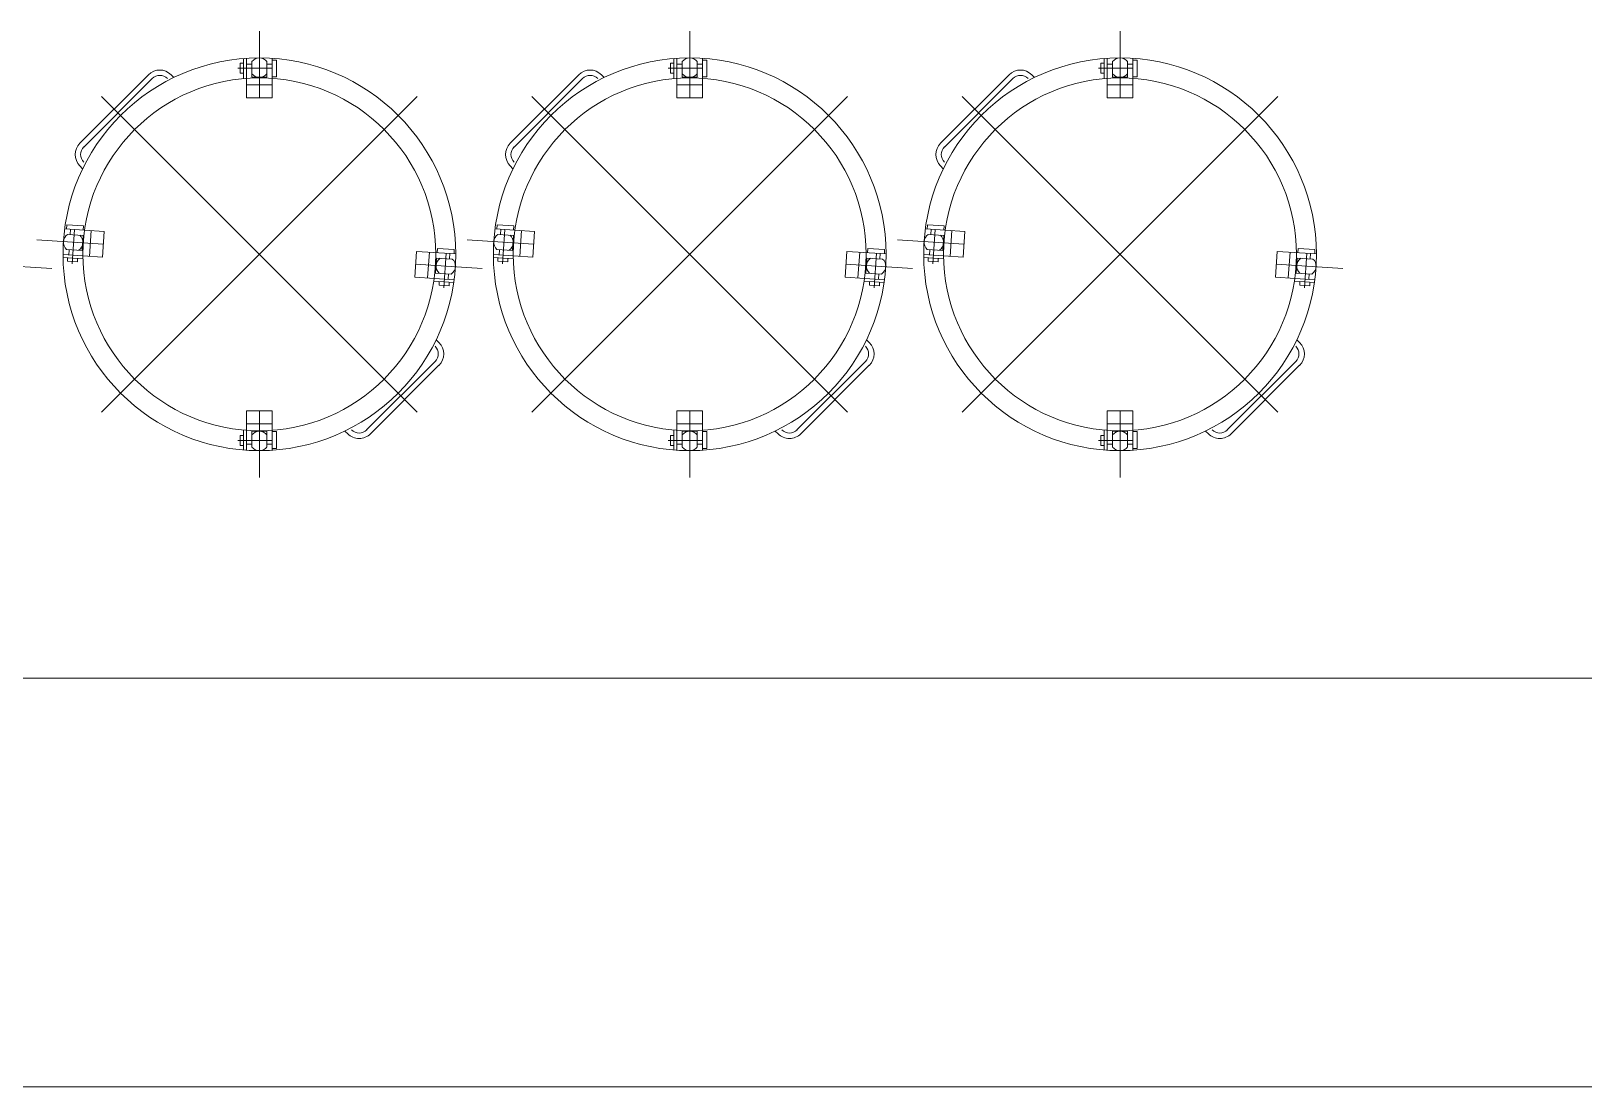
# Model space of a CAD drawing. Header units: millimetres. Extents: x 1663 to 6300, y 431 to 1491.
# Drawn here: x 5157.74 to 5178.7, y 1238.17 to 1252.42 of the extents above; entities that cross this region are included whole.
import ezdxf

# ---------------------------------------------------------------- set-up
doc = ezdxf.new("R2010")
doc.units = ezdxf.units.MM
doc.layers.add('Линия связи (Вновь)', color=3, linetype='Continuous', lineweight=60)
doc.layers.add('Строительный', color=251, linetype='Continuous', lineweight=13)

# ---------------------------------------------------------------- blocks, each defined once
blk = doc.blocks.new('A$C178B2837')
at = {"layer": 'Строительный', "ltscale": 100}
for p, q in [((609.435, 317.008), (609.435, 317.628)), ((613.435, 317.008), (613.435, 317.628)), ((617.435, 317.008), (617.435, 317.628)), ((609.234, 317.284), (609.555, 317.284)), ((609.288, 317.331), (609.256, 317.331)), ((609.256, 317.331), (609.256, 317.237)), ((609.288, 317.187), (609.288, 317.372)), ((609.315, 317.008), (609.315, 317.374)), ((609.365, 317.32), (609.315, 317.32)), ((609.365, 317.345), (609.365, 317.198)), ((609.505, 317.345), (609.505, 317.198)), ((609.555, 317.32), (609.505, 317.32)), ((609.555, 317.008), (609.555, 317.374)), ((609.555, 317.358), (609.594, 317.358)), ((609.594, 317.358), (609.594, 317.202)), ((613.234, 317.284), (613.555, 317.284)), ((613.288, 317.331), (613.256, 317.331)), ((613.256, 317.331), (613.256, 317.237)), ((613.288, 317.187), (613.288, 317.372)), ((613.315, 317.008), (613.315, 317.374)), ((613.365, 317.32), (613.315, 317.32)), ((613.365, 317.345), (613.365, 317.198)), ((613.505, 317.345), (613.505, 317.198)), ((613.555, 317.32), (613.505, 317.32)), ((613.555, 317.008), (613.555, 317.374)), ((613.555, 317.358), (613.594, 317.358)), ((613.594, 317.358), (613.594, 317.202)), ((617.234, 317.284), (617.555, 317.284)), ((617.288, 317.331), (617.256, 317.331)), ((617.256, 317.331), (617.256, 317.237)), ((617.288, 317.187), (617.288, 317.372)), ((617.315, 317.008), (617.315, 317.374)), ((617.365, 317.32), (617.315, 317.32)), ((617.365, 317.345), (617.365, 317.198)), ((617.505, 317.345), (617.505, 317.198)), ((617.555, 317.32), (617.505, 317.32)), ((617.555, 317.008), (617.555, 317.374)), ((617.555, 317.358), (617.594, 317.358)), ((617.594, 317.358), (617.594, 317.202)), ((607.767, 316.586), (608.403, 317.222)), ((607.802, 316.55), (608.438, 317.187)), ((608.615, 317.222), (608.641, 317.196)), ((609.256, 317.237), (609.288, 317.237)), ((609.555, 317.128), (609.315, 317.128)), ((609.505, 317.198), (609.365, 317.198)), ((609.594, 317.202), (609.555, 317.202)), ((611.767, 316.586), (612.403, 317.222)), ((611.802, 316.55), (612.438, 317.187)), ((612.615, 317.222), (612.641, 317.196)), ((613.256, 317.237), (613.288, 317.237)), ((613.555, 317.128), (613.315, 317.128)), ((613.505, 317.198), (613.365, 317.198)), ((613.594, 317.202), (613.555, 317.202)), ((615.767, 316.586), (616.403, 317.222)), ((615.802, 316.55), (616.438, 317.187)), ((616.615, 317.222), (616.641, 317.196)), ((617.256, 317.237), (617.288, 317.237)), ((617.555, 317.128), (617.315, 317.128)), ((617.505, 317.198), (617.365, 317.198)), ((617.594, 317.202), (617.555, 317.202)), ((610.903, 314.086), (607.968, 317.021)), ((607.968, 314.086), (610.903, 317.021)), ((609.555, 317.008), (609.315, 317.008)), ((614.903, 314.086), (611.968, 317.021)), ((611.968, 314.086), (614.903, 317.021)), ((613.555, 317.008), (613.315, 317.008)), ((618.903, 314.086), (615.968, 317.021)), ((615.968, 314.086), (618.903, 317.021)), ((617.555, 317.008), (617.315, 317.008)), ((607.767, 316.374), (607.792, 316.348)), ((611.767, 316.374), (611.792, 316.348)), ((615.767, 316.374), (615.792, 316.348)), ((607.642, 315.788), (607.645, 315.827)), ((607.645, 315.827), (607.8, 315.817)), ((611.642, 315.788), (611.645, 315.827)), ((611.645, 315.827), (611.8, 315.817)), ((615.642, 315.788), (615.645, 315.827)), ((615.645, 315.827), (615.8, 315.817)), ((607.365, 315.686), (607.983, 315.646)), ((607.991, 315.766), (607.626, 315.789)), ((607.652, 315.738), (607.798, 315.728)), ((607.68, 315.786), (607.677, 315.736)), ((607.695, 315.463), (607.716, 315.784)), ((607.798, 315.728), (607.789, 315.588)), ((607.8, 315.817), (607.798, 315.778)), ((607.871, 315.774), (607.856, 315.534)), ((607.991, 315.766), (607.976, 315.526)), ((611.365, 315.686), (611.983, 315.646)), ((611.991, 315.766), (611.626, 315.789)), ((611.652, 315.738), (611.798, 315.728)), ((611.68, 315.786), (611.677, 315.736)), ((611.695, 315.463), (611.716, 315.784)), ((611.798, 315.728), (611.789, 315.588)), ((611.8, 315.817), (611.798, 315.778)), ((611.871, 315.774), (611.856, 315.534)), ((611.991, 315.766), (611.976, 315.526)), ((615.365, 315.686), (615.983, 315.646)), ((615.991, 315.766), (615.626, 315.789)), ((615.652, 315.738), (615.798, 315.728)), ((615.68, 315.786), (615.677, 315.736)), ((615.695, 315.463), (615.716, 315.784)), ((615.798, 315.728), (615.789, 315.588)), ((615.8, 315.817), (615.798, 315.778)), ((615.871, 315.774), (615.856, 315.534)), ((615.991, 315.766), (615.976, 315.526)), ((607.976, 315.526), (607.61, 315.55)), ((607.643, 315.598), (607.789, 315.588)), ((607.668, 315.596), (607.665, 315.546)), ((610.895, 315.58), (610.88, 315.341)), ((610.895, 315.58), (611.26, 315.557)), ((611.015, 315.573), (610.999, 315.333)), ((611.091, 315.607), (611.088, 315.568)), ((611.246, 315.597), (611.091, 315.607)), ((611.15, 315.242), (611.17, 315.563)), ((611.206, 315.56), (611.203, 315.511)), ((611.244, 315.558), (611.246, 315.597)), ((611.976, 315.526), (611.61, 315.55)), ((611.643, 315.598), (611.789, 315.588)), ((611.668, 315.596), (611.665, 315.546)), ((614.895, 315.58), (614.88, 315.341)), ((614.895, 315.58), (615.26, 315.557)), ((615.015, 315.573), (614.999, 315.333)), ((615.091, 315.607), (615.088, 315.568)), ((615.246, 315.597), (615.091, 315.607)), ((615.15, 315.242), (615.17, 315.563)), ((615.206, 315.56), (615.203, 315.511)), ((615.244, 315.558), (615.246, 315.597)), ((615.976, 315.526), (615.61, 315.55)), ((615.643, 315.598), (615.789, 315.588)), ((615.668, 315.596), (615.665, 315.546)), ((618.895, 315.58), (618.88, 315.341)), ((618.895, 315.58), (619.26, 315.557)), ((619.015, 315.573), (618.999, 315.333)), ((619.091, 315.607), (619.088, 315.568)), ((619.246, 315.597), (619.091, 315.607)), ((619.15, 315.242), (619.17, 315.563)), ((619.206, 315.56), (619.203, 315.511)), ((619.244, 315.558), (619.246, 315.597)), ((606.887, 315.461), (607.506, 315.421)), ((607.796, 315.511), (607.611, 315.523)), ((607.652, 315.52), (607.65, 315.488)), ((607.65, 315.488), (607.743, 315.482)), ((607.743, 315.482), (607.745, 315.514)), ((610.887, 315.461), (611.506, 315.421)), ((611.081, 315.518), (611.073, 315.379)), ((611.228, 315.509), (611.081, 315.518)), ((611.796, 315.511), (611.611, 315.523)), ((611.652, 315.52), (611.65, 315.488)), ((611.65, 315.488), (611.743, 315.482)), ((611.743, 315.482), (611.745, 315.514)), ((614.887, 315.461), (615.506, 315.421)), ((615.081, 315.518), (615.073, 315.379)), ((615.228, 315.509), (615.081, 315.518)), ((615.796, 315.511), (615.611, 315.523)), ((615.652, 315.52), (615.65, 315.488)), ((615.65, 315.488), (615.743, 315.482)), ((615.743, 315.482), (615.745, 315.514)), ((618.887, 315.461), (619.506, 315.421)), ((619.081, 315.518), (619.073, 315.379)), ((619.228, 315.509), (619.081, 315.518)), ((610.88, 315.341), (611.245, 315.317)), ((611.056, 315.302), (611.241, 315.29)), ((611.219, 315.369), (611.073, 315.379)), ((611.105, 315.267), (611.107, 315.299)), ((611.198, 315.261), (611.105, 315.267)), ((611.194, 315.371), (611.191, 315.321)), ((611.2, 315.293), (611.198, 315.261)), ((614.88, 315.341), (615.245, 315.317)), ((615.056, 315.302), (615.241, 315.29)), ((615.219, 315.369), (615.073, 315.379)), ((615.105, 315.267), (615.107, 315.299)), ((615.198, 315.261), (615.105, 315.267)), ((615.194, 315.371), (615.191, 315.321)), ((615.2, 315.293), (615.198, 315.261)), ((618.88, 315.341), (619.245, 315.317)), ((619.056, 315.302), (619.241, 315.29)), ((619.219, 315.369), (619.073, 315.379)), ((619.105, 315.267), (619.107, 315.299)), ((619.198, 315.261), (619.105, 315.267)), ((619.194, 315.371), (619.191, 315.321)), ((619.2, 315.293), (619.198, 315.261)), ((611.104, 314.733), (611.078, 314.759)), ((615.104, 314.733), (615.078, 314.759)), ((619.104, 314.733), (619.078, 314.759)), ((610.432, 313.92), (611.069, 314.556)), ((614.432, 313.92), (615.069, 314.556)), ((618.432, 313.92), (619.069, 314.556)), ((610.468, 313.885), (611.104, 314.521)), ((614.468, 313.885), (615.104, 314.521)), ((618.468, 313.885), (619.104, 314.521)), ((609.315, 314.098), (609.315, 313.732)), ((609.555, 314.098), (609.315, 314.098)), ((609.435, 313.478), (609.435, 314.098)), ((609.555, 314.098), (609.555, 313.732)), ((613.315, 314.098), (613.315, 313.732)), ((613.555, 314.098), (613.315, 314.098)), ((613.435, 313.478), (613.435, 314.098)), ((613.555, 314.098), (613.555, 313.732)), ((617.315, 314.098), (617.315, 313.732)), ((617.555, 314.098), (617.315, 314.098)), ((617.435, 313.478), (617.435, 314.098)), ((617.555, 314.098), (617.555, 313.732)), ((609.555, 313.978), (609.315, 313.978)), ((613.555, 313.978), (613.315, 313.978)), ((617.555, 313.978), (617.315, 313.978)), ((609.234, 313.823), (609.555, 313.823)), ((609.256, 313.775), (609.256, 313.869)), ((609.256, 313.869), (609.288, 313.869)), ((609.288, 313.92), (609.288, 313.735)), ((609.365, 313.762), (609.365, 313.908)), ((609.505, 313.908), (609.365, 313.908)), ((609.505, 313.762), (609.505, 313.908)), ((609.594, 313.905), (609.555, 313.905)), ((609.594, 313.749), (609.594, 313.905)), ((610.256, 313.885), (610.23, 313.91)), ((613.234, 313.823), (613.555, 313.823)), ((613.256, 313.775), (613.256, 313.869)), ((613.256, 313.869), (613.288, 313.869)), ((613.288, 313.92), (613.288, 313.735)), ((613.365, 313.762), (613.365, 313.908)), ((613.505, 313.908), (613.365, 313.908)), ((613.505, 313.762), (613.505, 313.908)), ((613.594, 313.905), (613.555, 313.905)), ((613.594, 313.749), (613.594, 313.905)), ((614.256, 313.885), (614.23, 313.91)), ((617.234, 313.823), (617.555, 313.823)), ((617.256, 313.775), (617.256, 313.869)), ((617.256, 313.869), (617.288, 313.869)), ((617.288, 313.92), (617.288, 313.735)), ((617.365, 313.762), (617.365, 313.908)), ((617.505, 313.908), (617.365, 313.908)), ((617.505, 313.762), (617.505, 313.908)), ((617.594, 313.905), (617.555, 313.905)), ((617.594, 313.749), (617.594, 313.905)), ((618.256, 313.885), (618.23, 313.91)), ((609.288, 313.775), (609.256, 313.775)), ((609.365, 313.787), (609.315, 313.787)), ((609.555, 313.787), (609.505, 313.787)), ((609.555, 313.749), (609.594, 313.749)), ((613.288, 313.775), (613.256, 313.775)), ((613.365, 313.787), (613.315, 313.787)), ((613.555, 313.787), (613.505, 313.787)), ((613.555, 313.749), (613.594, 313.749)), ((617.288, 313.775), (617.256, 313.775)), ((617.365, 313.787), (617.315, 313.787)), ((617.555, 313.787), (617.505, 313.787)), ((617.555, 313.749), (617.594, 313.749)), ((535.063, 311.614), (655.563, 311.614)), ((535.063, 307.814), (655.563, 307.814))]:
    blk.add_line(p, q, dxfattribs=at)
for centre, radius in [((609.435, 315.553), 1.825), ((613.435, 315.553), 1.825), ((617.435, 315.553), 1.825), ((609.435, 315.553), 1.64), ((613.435, 315.553), 1.64), ((617.435, 315.553), 1.64)]:
    blk.add_circle(centre, radius, dxfattribs=at)
for centre, radius, start, end in [((608.509, 317.116), 0.15, 45, 135), ((609.435, 317.288), 0.09, 38.948, 141.052), ((612.509, 317.116), 0.15, 45, 135), ((613.435, 317.288), 0.09, 38.948, 141.052), ((616.509, 317.116), 0.15, 45, 135), ((617.435, 317.288), 0.09, 38.948, 141.052), ((608.509, 317.116), 0.1, 45, 135), ((609.435, 317.288), 0.09, 218.948, 321.052), ((612.509, 317.116), 0.1, 45, 135), ((613.435, 317.288), 0.09, 218.948, 321.052), ((616.509, 317.116), 0.1, 45, 135), ((617.435, 317.288), 0.09, 218.948, 321.052), ((607.873, 316.48), 0.15, 135, 225), ((607.873, 316.48), 0.1, 135, 225), ((611.873, 316.48), 0.15, 135, 225), ((611.873, 316.48), 0.1, 135, 225), ((615.873, 316.48), 0.15, 135, 225), ((615.873, 316.48), 0.1, 135, 225), ((607.704, 315.664), 0.09, 125.2901, 227.3942), ((607.704, 315.664), 0.09, 305.2901, 47.3942), ((611.704, 315.664), 0.09, 125.2901, 227.3942), ((611.704, 315.664), 0.09, 305.2901, 47.3942), ((615.704, 315.664), 0.09, 125.2901, 227.3942), ((615.704, 315.664), 0.09, 305.2901, 47.3942), ((611.167, 315.443), 0.09, 125.2901, 227.3942), ((611.167, 315.443), 0.09, 305.2901, 47.3942), ((615.167, 315.443), 0.09, 125.2901, 227.3942), ((615.167, 315.443), 0.09, 305.2901, 47.3942), ((619.167, 315.443), 0.09, 125.2901, 227.3942), ((619.167, 315.443), 0.09, 305.2901, 47.3942), ((610.998, 314.627), 0.1, 315, 45), ((610.998, 314.627), 0.15, 315, 45), ((614.998, 314.627), 0.1, 315, 45), ((614.998, 314.627), 0.15, 315, 45), ((618.998, 314.627), 0.1, 315, 45), ((618.998, 314.627), 0.15, 315, 45), ((609.435, 313.818), 0.09, 38.948, 141.052), ((610.362, 313.991), 0.15, 225, 315), ((610.362, 313.991), 0.1, 225, 315), ((613.435, 313.818), 0.09, 38.948, 141.052), ((614.362, 313.991), 0.15, 225, 315), ((614.362, 313.991), 0.1, 225, 315), ((617.435, 313.818), 0.09, 38.948, 141.052), ((618.362, 313.991), 0.15, 225, 315), ((618.362, 313.991), 0.1, 225, 315), ((609.435, 313.818), 0.09, 218.948, 321.052), ((613.435, 313.818), 0.09, 218.948, 321.052), ((617.435, 313.818), 0.09, 218.948, 321.052)]:
    blk.add_arc(centre, radius, start, end, dxfattribs=at)

msp = doc.modelspace()

# ---------------------------------------------------------------- block references
at = {"layer": 'Линия связи (Вновь)', "xscale": 1.452, "yscale": 1.452, "zscale": 1.452}
msp.add_blockref('A$C178B2837', (4275.927, 791.224), dxfattribs=at)

doc.saveas('drawing.dxf')
